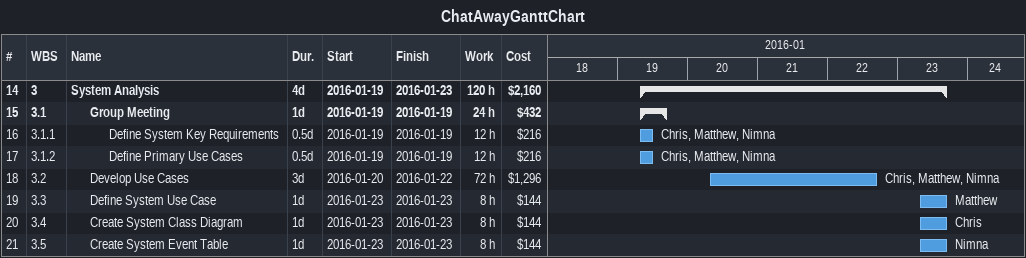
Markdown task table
ChatAwayGanttChart

| ID | WBS | Task | Duration | Start | Finish | Resources | Work (h) | Cost ($) |
|---|---|---|---|---|---|---|---|---|
| 14 | 3 | **System Analysis** | 4d | 2016-01-19 | 2016-01-23 |  | 120 | 2160 |
| 15 | 3.1 | **Group Meeting** | 1d | 2016-01-19 | 2016-01-19 |  | 24 | 432 |
| 16 | 3.1.1 | Define System Key Requirements | 0.5d | 2016-01-19 | 2016-01-19 | Chris, Matthew, Nimna | 12 | 216 |
| 17 | 3.1.2 | Define Primary Use Cases | 0.5d | 2016-01-19 | 2016-01-19 | Chris, Matthew, Nimna | 12 | 216 |
| 18 | 3.2 | Develop Use Cases | 3d | 2016-01-20 | 2016-01-22 | Chris, Matthew, Nimna | 72 | 1296 |
| 19 | 3.3 | Define System Use Case | 1d | 2016-01-23 | 2016-01-23 | Matthew | 8 | 144 |
| 20 | 3.4 | Create System Class Diagram | 1d | 2016-01-23 | 2016-01-23 | Chris | 8 | 144 |
| 21 | 3.5 | Create System Event Table | 1d | 2016-01-23 | 2016-01-23 | Nimna | 8 | 144 |
